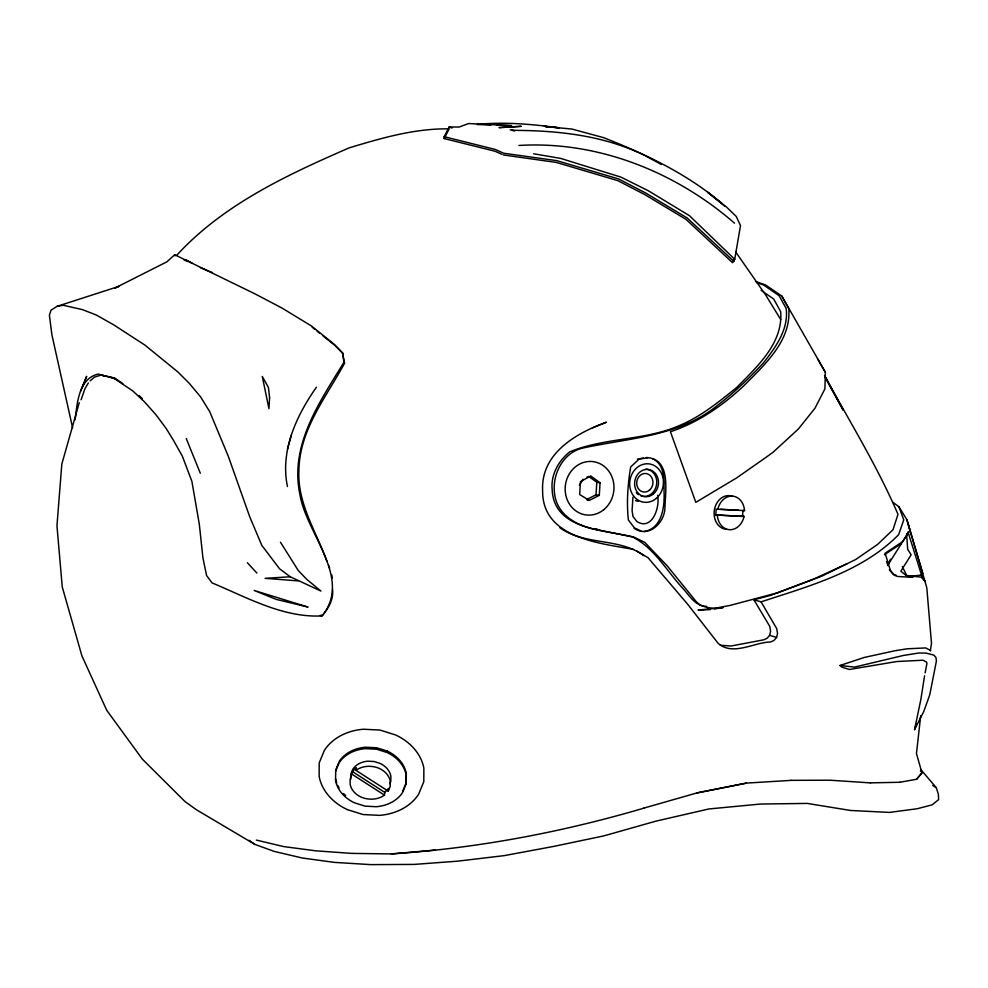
<?xml version="1.0" encoding="UTF-8"?>
<svg xmlns="http://www.w3.org/2000/svg" width="988" height="988" viewBox="0 0 988 988"><rect width="100%" height="100%" fill="white"/><g stroke="black" fill="none" stroke-linecap="round" stroke-linejoin="round"><path stroke-width="1.48" d="M350.777 779.273L350.802 774.098L352.778 769.282A20.748 16.784 9.7 0 1 367.721 761.192L374.069 761.513L380.096 763.415A19.995 16.166 9.7 0 1 390.865 776.099L390.84 781.273L389.852 783.682M496.729 125.167L511.661 125.637L468.584 123.549L459.099 127.057L449.182 126.946L444.192 136.69L444.155 138.567L494.988 151.226L501.929 154.338M781.78 296.017L825.375 372.291L824.906 388.889L815.026 408.143L798.353 429.014L772.974 452.331L764.885 458.136L736.554 477.97L695.811 502.336L670.432 431.719C698.331 422.494 722.623 405.636 743.915 385.691C764.465 364.831 791.376 340.897 788.782 308.775L781.78 296.017L765.527 284.927L755.499 281.432M657.576 495.321C660.169 506.955 652.302 531.075 636.964 521.602L632.975 516.465L632.085 510.549L632.938 497.149M599.296 495.359L600.037 482.799L590.799 475.994L580.475 481.588L579.66 494.519L589.268 500.422L599.296 495.359L596.011 494.815L587.23 499.236M596.011 494.815L596.814 482.255L588.663 476.414M715.769 514.97L744.1 516.465L715.769 514.97L716.201 509.129L744.544 510.623A16.895 13.585 -83.1 0 0 732.207 496.087A16.895 13.585 -83.1 0 0 717.819 509.351M742.531 516.255L742.976 510.413L744.544 510.623M924.583 675.78L920.878 699.393L914.555 729.626L923.805 711.397L929.757 694.774L936.426 660.935L935.92 657.428L933.858 655.13L926.102 653.105L918.939 652.994L903.155 655.513L854.558 667.098L840.01 665.492L841.838 667.135L849.408 669.481L896.758 661.528L923.051 660.219L926.559 662.121L926.929 663.417L925.126 672.865M920.705 715.707L916.456 753.585L921.965 772.826L916.568 779.236M75.15 419.752C77.138 403.475 78.583 378.478 98.281 374.082L115.386 378.602M388.222 791.141L388.568 788.424L384.814 792.425L384.48 795.142C377.626 799.971 368.487 800.292 360.904 797.007A19.995 16.166 9.7 0 1 350.135 784.311L350.16 779.149L352.494 771.616L356.236 767.614L355.89 770.331L388.222 791.141L390.211 786.325L390.235 781.15A19.995 16.166 9.7 0 0 379.466 768.466C371.896 765.181 362.744 765.49 355.89 770.331M316.419 387.21C296.437 415.602 279.95 451.047 287.471 486.528M930.288 650.931L931.511 643.423L926.793 587.675L906.898 519.75L898.932 506.77L893.053 502.386M81.09 399.819L84.931 388.692L88.352 382.949M720.338 645.288L731.058 646.004L763.81 639.804L767.12 638.248L769.64 635.321L770.591 631.184L769.763 626.367L753.893 599.765L770.121 595.529L813.643 579.104M636.951 551.131L648.042 557.726L687.648 604.224L717.992 643.151C732.627 656.501 754.079 642.249 770.726 641.965L774.061 640.385L776.593 637.433L777.544 633.271L776.679 628.553L761.069 601.853L753.893 599.765M291.287 435.325L287.471 449.157M79.25 402.721L61.836 463.977L56.958 525.789L62.256 586.996L81.918 655.884L106.716 710.273L142.371 759.155L185.028 801.577L196.242 809.641L254.805 844.37L274.256 851.421L302.291 858.004L334.191 862.363L370.735 864.624L414.083 864.414L457.666 861.166L504.423 855.596L553.391 846.469L603.804 835.897L655.921 821.152L708.791 808.974L760.538 804.034L807.27 803.417L850.433 810.456L889.459 812.42L917.235 808.74L932.129 804.85L938.6 799.638L938.39 794.253L936.291 787.72L920.594 769.306M579.314 485.343L583.093 479.229M503.263 154.955L556.281 162.415L617.833 180.643L644.954 194.685L685.993 219.361L732.614 262.734L734.726 259.276L740.506 225.573L736.245 216.458L726.588 207.122L707.667 192.265L724.562 206.035M914.555 729.626L916.432 724.105M82.053 387.802L86.672 376.317L80.584 391.211M335.562 771.369L339.057 762.884A36.519 29.541 9.7 0 1 365.362 748.657L376.539 749.213L387.16 752.56A35.198 28.467 9.7 0 1 406.117 774.901L406.08 784.003L402.585 792.487A36.519 29.541 9.7 0 1 376.28 806.714L365.103 806.159L354.494 802.812A35.198 28.467 9.7 0 1 335.525 780.483L335.747 769.924L339.242 761.427A36.519 29.541 9.7 0 1 365.548 747.212L376.724 747.768L387.333 751.115M402.771 791.042L406.253 782.558L406.303 773.443A35.198 28.467 9.7 0 0 387.333 751.115M887.94 564.654L890.559 559.183M444.168 138.542L449.157 128.86C414.849 128.341 381.578 138.036 349.06 147.904C287.162 174.876 223.066 204.602 176.753 255.275M72.618 427.903L51.882 334.734L49.4 315.16L51.005 310.22L57.045 306.342L118.819 286.409L114.867 288.113L166.947 261.795L174.678 254.743L255.163 293.955L282.025 308.071L311.331 325.904L334.302 344.367L342.49 352.728L344.565 363.226C326.151 397.213 299.611 429.656 298.919 470.078C297.129 503.065 316.024 531.136 326.793 561.011M342.49 352.728L343.972 362.25C319.556 402.067 289.422 445.255 299.944 494.63C306.132 533.434 352.741 578.511 322.039 615.907C283.247 618.019 247 597.444 212.037 582.883L206.591 575.547L202.935 557.936L199.317 524.295L191.894 481.366L182.348 456.147L173.456 440.302L166.095 428.36L155.82 414.565L144.285 401.659L132.701 390.853L112.978 377.651L100.937 375.07L94.403 377.181L90.106 380.874M888.064 564.778L908.157 532.878M322.039 615.907C328.3 608.682 333.586 599.667 332.586 589.762M733.355 260.585L734.726 259.276L689.402 215.656L648.375 190.783L620.921 177.111L560.591 158.389L533.619 153.77M647.918 457.691L638.964 459.21L630.677 466.978C627.751 484.33 626.503 502.534 628.368 520.009L634.407 527.876L641.163 531.025M884.408 554.762L901.18 543.622M815.026 578.462L847.049 563.703M592.405 427.903L606.397 422.234C576.103 433.09 540.646 453.504 542.634 490.752C542.091 537.855 599.407 543.252 633.53 549.353M840.01 665.492L864.191 657.477L895.079 650.721L907.169 648.807L925.694 647.93L930.733 650.499M643.818 808.122L696.861 792.956L746.335 783.151M644.015 531.482C661.824 528.802 664.714 507.116 664.06 492.432C663.973 480.81 665.245 464.681 652.71 458.753M643.88 808.159C561.616 832.316 476.908 848.346 391.31 853.904M761.069 601.853C808.826 586.18 862.623 571.595 898.66 534.607L903.761 519.886L898.932 506.77M320.112 615.536L322.644 614.956M696.799 792.932L746.273 783.114L791.129 780.359M900.068 782.237L916.629 779.26L922.026 772.851L920.507 770.492M57.045 306.342L63.281 305.267L82.584 309.676L96.207 314.974L113.521 324.743L144.717 344.948L178.075 372.13L189.202 383.27L200.552 396.818L209.703 411.626L228.339 456.37L249.742 516.835L261.82 545.388L279.555 568.779L290.25 576.782L320.927 591.059L306.712 579.314L298.277 570.521L280.456 542.214M640.385 458.531L643.373 458.024M710.335 609.596L698.071 610.053L722.957 607.608L714.534 608.941M908.515 576.584L921.532 575.028L922.298 578.017L924.966 581.105L921.915 577.239L906.12 575.448L900.846 571.188L911.146 554.787L907.688 549.303L906.576 533.644M586.971 477.006L590.997 476.587M435.387 850.063L391.372 853.928L352.333 853.41M477.253 124.389C504.596 121.722 532.087 124.179 559.208 127.835L545.141 126.513L571.966 129.058L603.557 137.641C645.856 154.214 687.697 174.16 722.463 203.911M290.25 576.782L265.093 578.326L298.067 580.882M518.898 145.471C597.666 140.629 675.545 171.838 734.504 223.152M870.391 782.867L900.13 782.261M791.067 780.335L829.957 780.211L870.453 782.891M477.34 124.537L490.764 124.97M720.672 509.339L738.505 510.191M706.753 606.385C695.305 606.533 689.34 595.27 682.51 588.021C666.431 570.508 653.846 547.389 631.851 536.62C602.68 529.803 553.552 529.395 552.144 489.319C550.761 474.734 558.529 460.704 569.804 451.849C605.286 437.141 646.14 440.846 681.263 424.741C701.974 415.763 719.313 401.424 736.764 387.432C756.87 366.832 783.274 343.219 780.668 311.652L773.752 299.068L761.081 290.287M912.912 577.363L897.549 576.473L894.165 575.177L890.299 570.064L885.112 553.255L902.686 541.572L910.01 530.309L906.898 519.75M352.395 853.447L315.382 850.792L283.568 846.568L256.374 840.096M510.154 129.798L516.366 130.379C560.159 130.737 604.458 135.813 644.275 155.252M637.396 459.037L638.964 459.21M587.07 500.052L589.268 500.422M596.814 482.255L600.037 482.799M646.35 457.518C671.42 458.741 665.295 491.061 664.924 508.005C664.615 522.911 648.461 538.411 634.185 528.321M100.937 375.07L106.753 376.502M111.101 377.577L115.46 378.651L122.821 383.554M444.192 136.69L495.457 149.497L503.608 153.226L556.775 160.649L618.599 178.952L645.954 193.166L687.179 217.978L733.985 261.462M544.215 125.908L548.538 127.069M511.623 130.206L514.55 131.021M769.64 635.321L776.593 637.433M347.27 809.58L363.016 814.544L379.59 815.372A54.179 43.843 9.7 0 0 418.616 794.266L423.803 781.669L423.864 768.158A52.216 42.237 9.7 0 0 395.731 735.023L379.985 730.058L363.411 729.23A54.179 43.843 9.7 0 0 324.385 750.337L319.198 762.921L319.136 776.445A52.216 42.237 9.7 0 0 347.27 809.58M892.991 574.201L896.215 575.263M756.734 282.654L763.662 285.038L779.174 295.758L786.176 308.515C788.807 329.486 775.555 347.307 763.415 362.954C749.336 377.959 734.627 392.31 718.214 404.771C680.633 436.103 630.109 437.98 584.303 447.737C563.518 451.479 551.749 474.178 554.614 493.975C557.121 515.501 578.017 526.419 597.357 529.704L634.432 537.336L644.732 542.363L667.036 565.655L696.404 601.853L700.245 605.113L707.186 607.546L714.386 608.386L729.996 605.434L777.914 592.701L822.004 576.078L855.843 559.43L877.727 544.314L893.053 529.667L897.981 514.328C877.381 466.262 849.606 421.567 824.61 375.675M112.978 377.651L115.522 378.663M449.182 126.946L452.01 128.082M200.441 267.723L212.457 272.626M183.706 259.683L187.584 261.573M645.411 155.832L661.293 164.465M185.621 259.56L192.302 263.339M559.727 527.617C584.612 545.771 619.328 537.423 643.805 555.664M932.758 785.485L936.291 787.72M352.494 771.616L384.814 792.425M352.148 774.32L384.48 795.142M249.198 840.294L254.805 844.37M312.257 327.263L314.653 329.189M317.062 331.128L319.457 333.055M323.064 335.945L335.08 345.578L343.145 353.766M139.172 395.62L142.284 398.584M247.383 562.752L256.892 573.077M889.324 569.755L892.065 573.089M735.739 252.026L765.984 295.449L780.755 319.581M343.972 362.25L344.565 363.226M817.57 358.842L825.375 372.291M902.316 566.519L906.651 575.436M824.597 376.44L843.147 410.106L824.597 375.465M921.915 577.239L922.298 578.017M186.263 438.573L200.292 473.19M328.485 565.235L329.622 568.051M886.644 561.579L887.977 565.667M907.997 531.927L921.532 575.028M907.984 523.442L922.866 573.559M174.678 254.743L174.95 255.904M331.943 575.139L332.067 578.066M638.334 501.311A19.352 16.821 -81.5 0 1 635.469 500.546M645.942 469.127A13.709 11.918 -81.5 0 1 656.514 485.071A13.709 11.918 -81.5 0 1 640.99 495.89M638.495 494.667A13.709 11.918 -81.5 0 1 636.321 492.777M726.476 529.296A16.895 13.585 -83.1 0 1 714.448 509.573A16.895 13.585 -83.1 0 1 732.491 496.384M744.063 516.452A16.895 13.585 -83.1 0 1 729.675 529.716A16.895 13.585 -83.1 0 1 717.313 515.193M345.652 795.562A35.198 28.467 9.7 0 1 343.515 793.537M339.119 787.868A35.198 28.467 9.7 0 1 337.81 785.423M336.76 782.891A35.198 28.467 9.7 0 1 335.71 779.026M269.601 397.917L268.934 408.637L262.289 376.44L268.427 387.444L269.601 397.917M597.419 529.457L594.739 529.025L597.505 529.469M521.071 126.328L499.261 127.6L521.071 126.328M307.811 607.003L276.356 599.432L254.126 590.441L307.811 607.003M656.155 498.483A19.352 16.821 -81.5 0 0 653.784 465.299A19.352 16.821 -81.5 0 0 629.739 485.429A19.352 16.821 -81.5 0 0 656.155 498.483M603.717 509.722A26.886 24.367 -81.9 0 0 599.741 463.582A26.886 24.367 -81.9 0 0 565.26 491.542A26.886 24.367 -81.9 0 0 603.717 509.722M649.449 490.209A9.337 8.114 -81.5 0 0 648.313 474.203A9.337 8.114 -81.5 0 0 636.717 483.91A9.337 8.114 -81.5 0 0 649.449 490.209M653.364 493.988A13.709 11.918 -81.5 0 0 651.672 470.486A13.709 11.918 -81.5 0 0 634.642 484.738A13.709 11.918 -81.5 0 0 653.364 493.988"/></g></svg>
